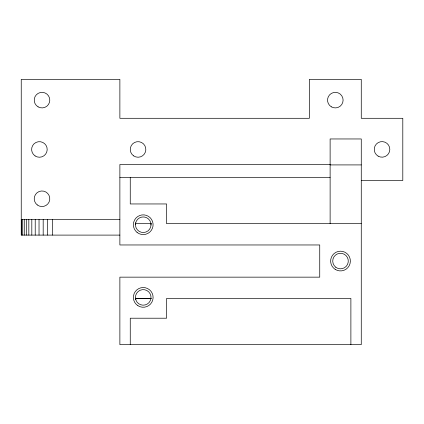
<?xml version="1.0" encoding="UTF-8"?>
<svg xmlns="http://www.w3.org/2000/svg" width="424" height="424" viewBox="0 0 424 424"><rect width="100%" height="100%" fill="white"/><g stroke="black" fill="none" stroke-linecap="round" stroke-linejoin="round"><path stroke-width="0.64" d="M135.452 224.434L135.685 222.823M150.965 298.332A7.786 7.786 0 0 1 138.558 303.621A7.786 7.786 0 0 1 140.185 290.233A7.786 7.786 0 0 1 150.965 298.332L135.548 298.432L151.394 298.432M330.121 164.501L119.875 164.501L119.875 244.966L319.738 244.966L319.738 277.153L119.875 277.153L119.875 344.638L361.269 344.638L361.269 138.961L330.121 138.961L330.121 223.681M330.121 164.915L361.269 164.915M119.875 177.476L330.121 177.476M361.269 180.492L402.8 180.492L402.8 118.296L361.269 118.296L361.269 79.362L309.356 79.362L309.356 118.296L119.875 118.296L119.875 79.362L21.242 79.362L21.242 235.103L119.875 235.103M21.2 219.526L119.875 219.526M135.553 223.681L151.437 223.681M361.269 223.681L166.595 223.681L166.595 203.955L130.258 203.955L130.258 177.476M135.479 298.088L135.791 299.683M150.907 223.379L151.018 225.001A7.786 7.786 0 0 1 139.099 231.319A7.786 7.786 0 0 1 139.591 217.835A7.786 7.786 0 0 1 151.018 225.001M350.887 344.638L350.887 298.432L166.59 298.432L166.595 318.212L130.258 318.212L130.258 344.638M52.391 219.526L52.391 235.103M47.652 219.526L47.652 235.103M43.184 219.526L43.184 235.103M39.029 219.526L39.029 235.103M35.224 219.526L35.224 235.103M31.811 219.526L31.811 235.103M28.827 219.526L28.827 235.103M26.299 219.526L26.299 235.103M24.258 219.526L24.258 235.103M22.716 219.526L22.716 235.103M21.693 219.526L21.693 235.103M378.139 156.138A7.786 7.786 0 0 0 389.82 149.391A7.786 7.786 0 0 0 378.139 142.649A7.786 7.786 0 0 0 378.139 156.138M331.42 106.869A7.786 7.786 0 0 0 343.101 100.128A7.786 7.786 0 0 0 331.42 93.386A7.786 7.786 0 0 0 331.42 106.869M38.112 106.869A7.786 7.786 0 0 0 49.794 100.128A7.786 7.786 0 0 0 38.112 93.386A7.786 7.786 0 0 0 38.112 106.869M37.243 204.919A7.786 7.786 0 0 0 49.725 199.81A7.786 7.786 0 0 0 39.056 191.558A7.786 7.786 0 0 0 37.243 204.919M137.927 305.709A9.863 9.863 0 0 0 153.091 297.839A9.863 9.863 0 0 0 138.69 288.643A9.863 9.863 0 0 0 137.927 305.709M137.1 232.442A9.863 9.863 0 0 0 152.99 226.172A9.863 9.863 0 0 0 139.618 215.546A9.863 9.863 0 0 0 137.1 232.442M335.776 267.242A7.786 7.786 0 0 0 348.226 262.064A7.786 7.786 0 0 0 337.515 253.87A7.786 7.786 0 0 0 335.776 267.242M335.193 269.367A9.863 9.863 0 0 0 350.356 261.502A9.863 9.863 0 0 0 335.962 252.301A9.863 9.863 0 0 0 335.193 269.367M133.671 155.889A7.786 7.786 0 0 0 145.814 150.011A7.786 7.786 0 0 0 134.652 142.438A7.786 7.786 0 0 0 133.671 155.889M35.113 155.942A7.786 7.786 0 0 0 47.181 149.916A7.786 7.786 0 0 0 35.934 142.48A7.786 7.786 0 0 0 35.113 155.942"/></g></svg>
